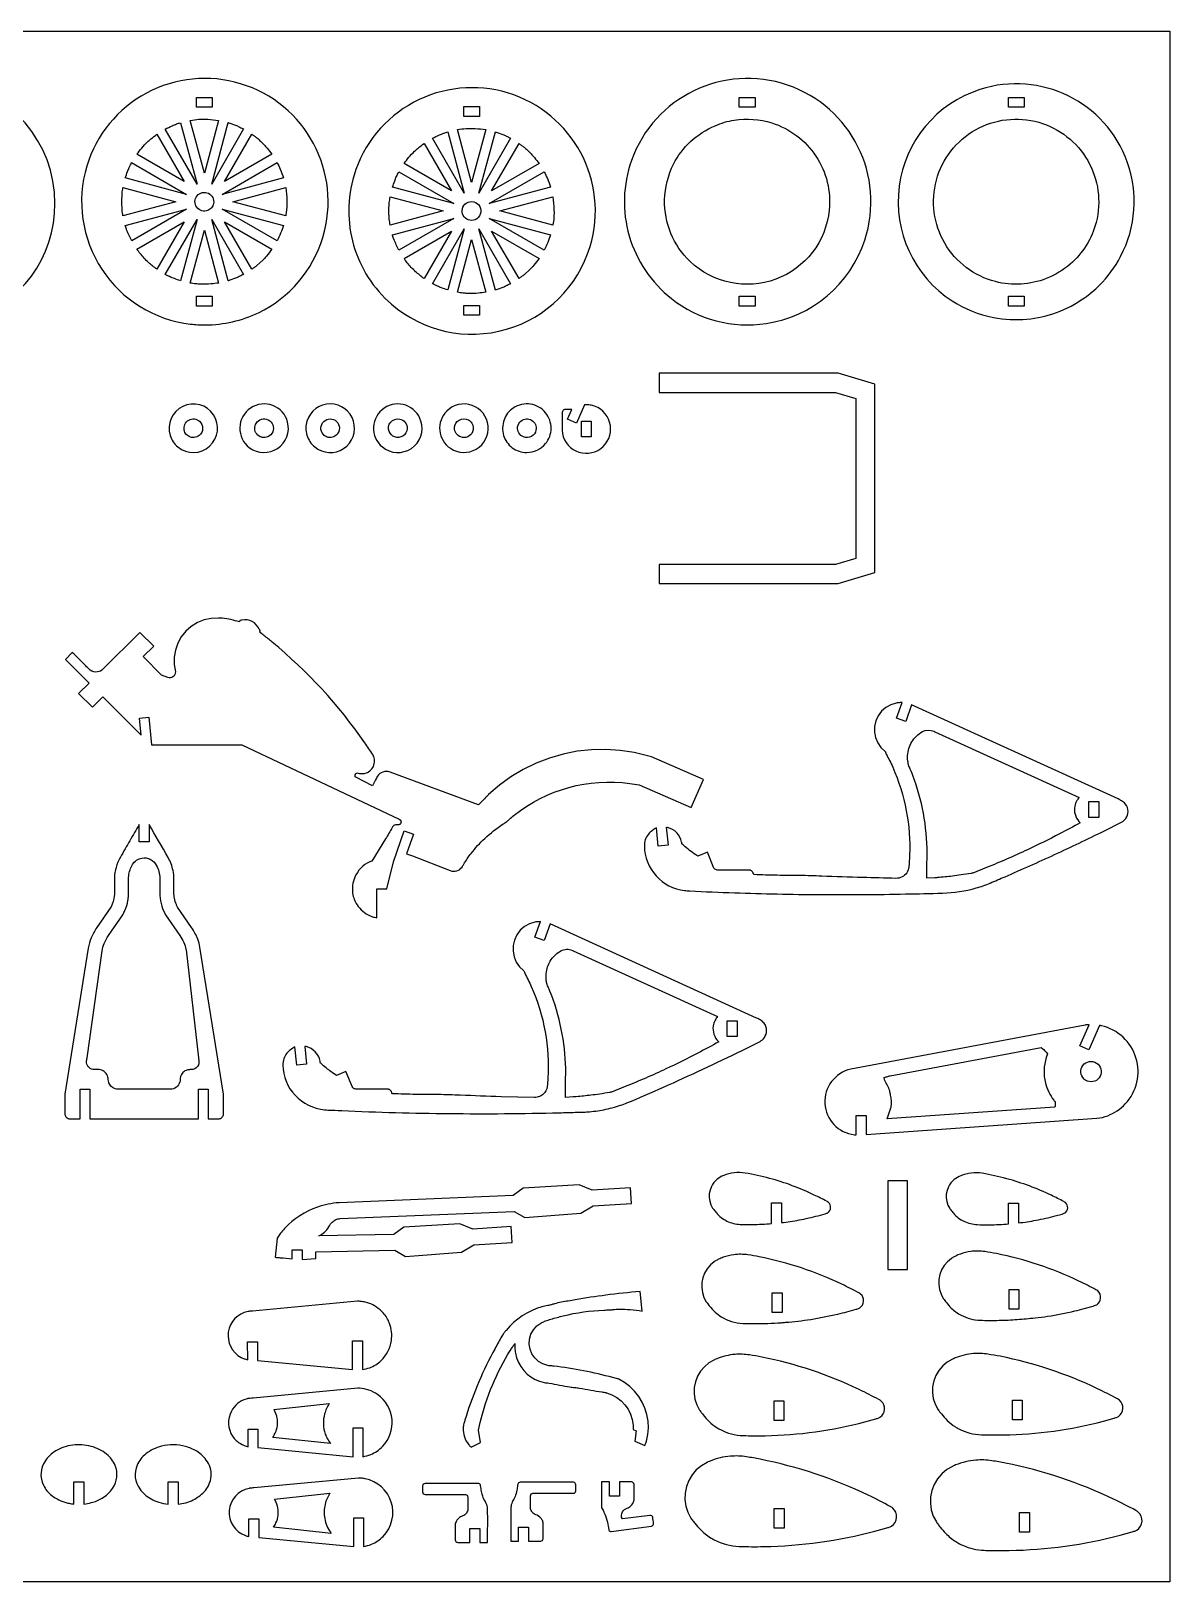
# Model space of a CAD drawing. Extents: x 1.7 to 38, y 13.6 to 33.3.
# Drawn here: x 23.56 to 37.99, y 13.62 to 33.27 of the extents above; entities that cross this region are included whole.
import ezdxf

# ---------------------------------------------------------------- set-up
doc = ezdxf.new("R2010")
doc.units = 0
doc.header["$MEASUREMENT"] = 0
doc.layers.get('0').update_dxf_attribs({"linetype": 'CONTINUOUS'})
doc.layers.add('SECTIONCUTEDGES', color=18, linetype='CONTINUOUS')

msp = doc.modelspace()

# ---------------------------------------------------------------- linework, layer by layer
msp.add_lwpolyline([(37.991, 13.618), (1.737, 13.618), (1.737, 33.269), (37.991, 33.269)], close=True)
at = {"layer": 'SECTIONCUTEDGES'}
for points in [[(21.037, 30.171, 0.325322), (22.784, 29.598, 0.325497), (23.865, 31.084, 0.371858), (22.532, 32.629, 0.371962), (20.809, 31.535, 0.115164), (20.764, 30.826, 0.115322)], [(25.771, 29.546, 0.112364), (26.443, 29.7, 0.210055), (27.259, 30.655, 0.414116), (26.216, 32.602, 0.414311), (24.269, 31.559, 0.221929), (24.459, 30.25, 0.222236), (25.583, 29.556, 0.015157), (25.674, 29.548, 0.014233)], [(31.676, 29.879, 0.206957), (32.873, 29.563, 0.283205), (34.124, 30.62, 0.410681), (33.145, 32.585, 0.410721), (31.169, 31.629, 0.157062), (31.14, 30.673, 0.156826)], [(28.128, 29.808, 0.254136), (29.584, 29.49, 0.254134), (30.644, 30.538, 0.414116), (29.6, 32.485, 0.414311), (27.654, 31.441, 0.14489), (27.649, 30.555, 0.144775)], [(35.233, 29.85, 0.096009), (35.754, 29.641, 0.068853), (36.179, 29.619, 0.067711), (36.554, 29.703, 0.064759), (36.909, 29.89, 0.042288), (37.094, 30.045, 0.076087), (37.365, 30.412, 0.210202), (37.449, 31.611, 0.404304), (35.584, 32.529, 0.290152), (34.56, 31.302, 0.289788)], [(25.665, 31.331), (25.262, 32.027, -0.012176), (25.35, 32.069, -0.019565), (25.406, 32.092, -0.009363), (25.431, 32.1, 0.003121), (25.456, 32.108)], [(25.758, 31.467), (25.578, 32.137, -0.057699), (25.802, 32.151, -0.024823), (25.937, 32.137)], [(25.851, 31.331), (26.059, 32.109, 0.006199), (26.064, 32.108, -0.0186), (26.068, 32.106), (26.165, 32.071, -0.018388), (26.209, 32.05, 0.006129), (26.253, 32.028)], [(29.142, 31.35), (28.963, 32.02, -0.057699), (29.187, 32.034, -0.024823), (29.322, 32.02)], [(31.912, 30.349, -0.211285), (31.589, 31.13, -0.111358), (31.702, 31.583, -0.08886), (31.917, 31.868, -0.085912), (32.227, 32.07, -0.063127), (32.471, 32.14, -0.114379), (32.945, 32.105, -0.173245), (33.506, 31.683, -0.172762), (33.674, 31, -0.286521), (32.996, 30.125, -0.286207)], [(36.726, 30.316, -0.083314), (36.423, 30.133, -0.158081), (35.78, 30.094, -0.418063), (35.032, 31.38, -0.417665), (36.328, 32.113, -0.195857), (36.949, 31.627, -0.195502), (37.055, 30.845, -0.076037), (36.93, 30.553, -0.077055)], [(24.902, 31.708, -0.014778), (24.964, 31.786, -0.028539), (25.035, 31.863, -0.018438), (25.08, 31.902, -0.011345), (25.156, 31.962), (25.503, 31.361)], [(26.012, 31.361), (26.359, 31.962, 0.006303), (26.392, 31.938, -0.01891), (26.424, 31.914, -0.017187), (26.462, 31.88, -0.012321), (26.513, 31.83, -0.018926), (26.554, 31.783, -0.012469), (26.613, 31.708)], [(28.287, 31.591, -0.014778), (28.348, 31.669, -0.028539), (28.42, 31.746, -0.018438), (28.465, 31.785, -0.011345), (28.541, 31.845), (28.887, 31.244)], [(29.049, 31.214), (28.647, 31.91, -0.012176), (28.735, 31.952, -0.019565), (28.791, 31.975, -0.009363), (28.816, 31.983, 0.003121), (28.841, 31.991)], [(29.235, 31.214), (29.444, 31.992, 0.006199), (29.448, 31.99, -0.0186), (29.453, 31.989), (29.55, 31.954, -0.018388), (29.594, 31.933, 0.006129), (29.638, 31.911)], [(29.397, 31.244), (29.744, 31.845, 0.006303), (29.776, 31.821, -0.01891), (29.808, 31.797, -0.017187), (29.847, 31.763, -0.012321), (29.897, 31.713, -0.018926), (29.939, 31.666, -0.012469), (29.998, 31.591)], [(24.756, 31.408, -0.012918), (24.784, 31.488, -0.018758), (24.807, 31.542, -0.010898), (24.821, 31.572, 0.003632), (24.836, 31.602), (25.533, 31.199)], [(25.982, 31.199), (26.679, 31.602, -0.026072), (26.719, 31.518, -0.02074), (26.759, 31.408)], [(28.141, 31.29, -0.012918), (28.169, 31.371, -0.018758), (28.191, 31.425, -0.010898), (28.206, 31.455, 0.003632), (28.221, 31.485), (28.918, 31.082)], [(29.367, 31.082), (30.063, 31.485, -0.026072), (30.103, 31.401, -0.020703), (30.144, 31.291)], [(24.727, 30.927, 0.006429), (24.721, 30.964, -0.01929), (24.716, 31.001), (24.711, 31.107), (24.716, 31.212, -0.018896), (24.721, 31.249, 0.006298), (24.727, 31.286), (25.397, 31.107)], [(26.118, 31.107), (26.788, 31.286, -0.035509), (26.803, 31.121, -0.037792), (26.794, 30.966, -0.007975), (26.791, 30.947, 0.002658), (26.788, 30.927)], [(25.803, 30.997, -0.781821), (25.666, 31.182, -0.781093), (25.874, 31.083, -0.122906), (25.849, 31.031, -0.122447)], [(28.112, 30.81, 0.006429), (28.106, 30.847, -0.01929), (28.101, 30.884), (28.095, 30.989), (28.101, 31.095, -0.018896), (28.106, 31.132, 0.006298), (28.112, 31.169), (28.782, 30.989)], [(29.187, 30.879, -0.385134), (29.037, 30.933, -0.384041), (29.076, 31.088, -0.445044), (29.247, 31.045, -0.443903)], [(29.503, 30.989), (30.172, 31.169, -0.035509), (30.187, 31.004, -0.037792), (30.179, 30.849, -0.007975), (30.176, 30.829, 0.002658), (30.173, 30.81)], [(24.837, 30.611, -0.020623), (24.776, 30.744, -0.019978), (24.758, 30.796, -0.019766), (24.756, 30.8, 0.006588), (24.755, 30.805), (25.533, 31.014)], [(25.262, 30.185), (25.665, 30.882), (25.456, 30.105, -0.012234), (25.378, 30.132, -0.017991), (25.326, 30.154, -0.010478), (25.294, 30.169, 0.003492)], [(26.059, 30.104), (25.851, 30.882), (26.253, 30.185, 0.006248), (26.209, 30.163, -0.018746), (26.165, 30.142), (26.068, 30.107, -0.018599), (26.064, 30.105, 0.006199)], [(25.982, 31.014), (26.759, 30.805, -0.023422), (26.724, 30.708, -0.022807), (26.679, 30.611)], [(28.221, 30.494, -0.020623), (28.161, 30.627, -0.019978), (28.142, 30.679, -0.019766), (28.141, 30.683, 0.006588), (28.14, 30.688), (28.918, 30.896)], [(29.367, 30.896), (30.144, 30.688, -0.023422), (30.109, 30.591, -0.022807), (30.063, 30.494)], [(24.902, 30.505), (25.503, 30.852), (25.156, 30.251, -0.024397), (25.05, 30.337, -0.042082), (24.943, 30.451, -0.010889), (24.922, 30.478, 0.00363)], [(25.578, 30.076), (25.758, 30.746), (25.937, 30.076, -0.013089), (25.846, 30.065, -0.036535), (25.706, 30.062, -0.015577), (25.649, 30.066, -0.012352)], [(26.359, 30.251), (26.012, 30.852), (26.613, 30.505, -0.014529), (26.545, 30.418, -0.022653), (26.498, 30.366), (26.424, 30.299, -0.018394), (26.392, 30.275, 0.006131)], [(28.541, 30.134, -0.024397), (28.434, 30.22, -0.042082), (28.327, 30.334, -0.010889), (28.307, 30.36, 0.00363), (28.287, 30.388), (28.887, 30.734)], [(28.647, 30.068), (29.049, 30.765), (28.841, 29.988, -0.012234), (28.763, 30.015, -0.017991), (28.711, 30.036, -0.010478), (28.679, 30.052, 0.003492)], [(29.444, 29.987), (29.235, 30.765), (29.638, 30.068, 0.006248), (29.594, 30.046, -0.018746), (29.55, 30.025), (29.453, 29.989, -0.018599), (29.448, 29.988, 0.006199)], [(29.744, 30.134), (29.397, 30.734), (29.998, 30.388, -0.014529), (29.93, 30.301, -0.022653), (29.882, 30.249), (29.808, 30.182, -0.018394), (29.777, 30.157, 0.006131)], [(28.963, 29.959), (29.142, 30.629), (29.322, 29.959, -0.013089), (29.23, 29.948, -0.036535), (29.09, 29.945, -0.015577), (29.034, 29.949, -0.012352)], [(25.422, 27.999, 0.865068), (25.873, 28.408, 0.86425), (25.324, 28.145, 0.072818), (25.362, 28.065, 0.072347)], [(26.33, 27.99, 0.318391), (26.686, 27.981, 0.317954), (26.813, 28.314, 0.517503), (26.343, 28.492, 0.517001)], [(27.156, 27.999, 0.74091), (27.647, 28.325, 0.740811), (27.058, 28.328, 0.14889), (27.057, 28.149, 0.148825)], [(28.013, 27.999, 0.331799), (28.38, 27.981, 0.331521), (28.502, 28.328, 0.502041), (28.037, 28.492, 0.501728)], [(28.874, 27.982, 0.63423), (29.352, 28.266, 0.633992), (28.828, 28.454, 0.223996), (28.74, 28.207, 0.223818)], [(29.659, 27.99, 0.166963), (29.841, 27.929, 0.218695), (30.08, 28.041, 0.177291), (30.151, 28.233, 0.171132), (30.08, 28.432, 0.189397), (29.891, 28.541, 0.183559), (29.671, 28.492, 0.164151), (29.554, 28.342, 0.158029), (29.549, 28.145, 0.081931), (29.589, 28.062, 0.075339)], [(30.575, 28.534), (30.473, 28.3), (30.358, 28.35), (30.412, 28.473), (30.322, 28.473, 0.146455), (30.305, 28.465, 0.196282), (30.289, 28.427), (30.289, 28.211, 0.597776), (30.779, 27.979, 0.597766), (30.702, 28.516, 0.052723), (30.645, 28.53, 0.044487)], [(25.582, 28.124, -0.127868), (25.529, 28.159, -0.137935), (25.502, 28.213, -0.320239), (25.56, 28.339, -0.324958), (25.697, 28.324, -0.217691), (25.736, 28.233, -0.220677), (25.693, 28.145, -0.140127), (25.63, 28.119, -0.112138)], [(26.485, 28.122, -0.15519), (26.421, 28.165, -0.312546), (26.413, 28.298, -0.392669), (26.567, 28.342, -0.389755), (26.624, 28.191, -0.204093), (26.561, 28.128, -0.136251), (26.491, 28.121, -0.015884), (26.488, 28.121, -0.015468)], [(27.277, 28.145, -0.389326), (27.256, 28.305, -0.393682), (27.413, 28.338, -0.425563), (27.45, 28.173, -0.30245), (27.328, 28.121, -0.064927), (27.301, 28.13, -0.063676)], [(28.098, 28.196, -0.275396), (28.118, 28.313, -0.267762), (28.233, 28.353, -0.183622), (28.301, 28.31, -0.175376), (28.327, 28.23, -0.249087), (28.272, 28.137, -0.472136)], [(29.005, 28.126, -0.160814), (28.948, 28.171, -0.156528), (28.928, 28.243, -0.261047), (28.986, 28.339, -0.251161), (29.102, 28.341, -0.13635), (29.145, 28.301, -0.240204), (29.155, 28.191, -0.195756), (29.094, 28.128, -0.192418)], [(29.802, 28.126, -0.355945), (29.726, 28.254, -0.188687), (29.768, 28.328, -0.315158), (29.904, 28.337, -0.316961), (29.959, 28.213, -0.219082), (29.901, 28.133, -0.217765)], [(24.165, 24.876), (24.34, 24.701), (24.472, 24.832), (24.956, 24.346), (24.934, 24.564), (25.054, 24.576), (25.09, 24.224), (26.233, 24.224), (28.226, 23.283, -0.168887), (28.246, 23.262, -0.362921), (28.233, 23.217, -0.089504), (28.222, 23.212, -0.079719), (28.207, 23.21, 0.015746), (28.189, 23.211, 0.104795), (28.168, 23.207, 0.167951), (28.137, 23.178, -0.009744), (28.053, 23.032), (27.88, 22.753, -0.104608), (27.875, 22.75, 0.035992), (27.852, 22.742, 0.188726), (27.663, 22.547, 0.136053), (27.636, 22.344, 0.111308), (27.692, 22.198, 0.142971), (27.858, 22.058, 0.032757), (27.887, 22.047, 0.017693), (27.943, 22.033), (27.943, 22.401), (28.068, 22.401), (28.153, 22.744), (28.291, 23.136), (28.409, 23.094), (28.32, 22.844, -0.0051), (28.37, 22.828, -0.011435), (28.393, 22.82), (28.871, 22.632, 0.161502), (28.956, 22.629, 0.169689), (29.022, 22.677, 0.018768), (29.044, 22.712, -0.030198), (29.138, 22.85, -0.042786), (29.31, 23.038, -0.036783), (29.542, 23.222, -0.013895), (29.566, 23.238, 0.025116), (29.59, 23.254, 0.025774), (29.623, 23.281, -0.018155), (29.682, 23.332, -0.204103), (31.149, 23.737), (31.267, 23.718), (31.925, 23.43), (32.081, 23.787), (31.424, 24.075), (31.204, 24.126), (31.025, 24.154), (30.844, 24.166), (30.663, 24.163), (30.482, 24.143), (30.304, 24.108), (30.13, 24.058), (29.961, 23.993), (29.798, 23.913), (29.642, 23.82), (29.496, 23.714), (29.359, 23.595, 0.013028), (29.333, 23.569, -0.002171), (29.232, 23.464), (28.11, 23.88, 0.161142), (28.02, 23.88, 0.167596), (27.951, 23.828, 0.03262), (27.938, 23.804, -0.002417), (27.889, 23.706), (27.675, 23.814, -0.162704), (27.667, 23.828, -0.252017), (27.675, 23.859, -0.283369), (27.708, 23.867, 0.098494), (27.77, 23.861, 0.501374), (27.903, 24.077, 0.048434), (27.89, 24.102, 0.007698), (27.791, 24.25, 0.069513), (26.617, 25.526, 0.005338), (26.512, 25.611, 0.010401), (26.456, 25.653, -0.035073), (26.462, 25.662, 0.136057), (26.463, 25.667, 0.100505), (26.463, 25.671, 0.016455), (26.454, 25.692, 0.341491), (26.234, 25.806, 0.016455), (26.212, 25.801, 0.112005), (26.209, 25.8, 0.134653), (26.206, 25.796, -0.022312), (26.201, 25.782, 0.028235), (26.094, 25.811, 0.028606), (25.987, 25.828, 0.006314), (25.954, 25.83, 0.013802), (25.938, 25.831), (25.846, 25.827), (25.756, 25.808), (25.671, 25.774), (25.592, 25.726), (25.523, 25.665), (25.465, 25.593), (25.42, 25.512), (25.39, 25.425), (25.374, 25.335), (25.374, 25.242), (25.39, 25.152, -0.120312), (25.383, 25.117, -0.115005), (25.36, 25.088, -0.125142), (25.33, 25.075, -0.119875), (25.296, 25.077), (25.216, 25.108), (24.983, 25.343), (25.116, 25.475), (24.941, 25.65), (24.472, 25.182, -0.145804), (24.405, 25.148, -0.210214), (24.311, 25.171, -0.016381), (24.307, 25.175, -0.008191), (24.299, 25.182, -0.009829), (24.256, 25.224, 0.001638), (24.085, 25.396), (23.997, 25.308), (24.297, 25.007)], [(34.718, 24.733), (34.643, 24.52), (34.525, 24.562), (34.596, 24.761, -0.009124), (34.549, 24.758, 0.035207), (34.524, 24.755), (34.455, 24.733), (34.392, 24.698), (34.338, 24.651), (34.295, 24.594), (34.265, 24.529), (34.248, 24.458), (34.247, 24.387), (34.261, 24.316), (34.288, 24.25), (34.329, 24.191), (34.382, 24.141, -0.066761), (34.388, 24.13, 0.023228), (34.397, 24.108, 0.00512), (34.439, 24.025, -0.014428), (34.479, 23.94, -0.05613), (34.65, 23.39, -0.057387), (34.692, 22.828, -0.014084), (34.682, 22.678, -0.122169), (34.656, 22.604, -0.258679), (34.519, 22.533, -0.000991), (34.096, 22.544, -0.003047), (33.579, 22.561, 0.006155), (33.301, 22.569, 0.003714), (33.159, 22.57, -0.004918), (33.016, 22.572, -0.002398), (32.868, 22.575, 0.000799), (32.719, 22.58, 0.028598), (32.707, 22.607, 0.161536), (32.681, 22.633, 0.057098), (32.669, 22.637, 0.047308), (32.654, 22.639), (32.256, 22.639, -0.081624), (32.236, 22.645, -0.074835), (32.218, 22.657, -0.020482), (32.214, 22.661, -0.045194), (32.213, 22.662), (32.13, 22.863), (32.01, 22.813), (31.983, 22.831, -0.015251), (31.905, 22.888, -0.015251), (31.831, 22.95, 0.009145), (31.812, 22.967, -0.096768), (31.808, 22.972, -0.120073), (31.806, 22.979, 0.047499), (31.804, 22.993, 0.141524), (31.742, 23.111, 0.141524), (31.627, 23.177, 0.016567), (31.618, 23.179, -0.005522), (31.609, 23.18), (31.632, 22.953), (31.507, 22.941), (31.484, 23.174, 0.004185), (31.429, 23.137, 0.073254), (31.383, 23.093, 0.086359), (31.344, 23.023, 0.085895), (31.332, 22.944, 0.181323), (31.481, 22.565, 0.182665), (31.84, 22.379, 0.017132), (31.909, 22.374, 0.002988), (32.472, 22.35, 0.006952), (33.555, 22.328, 0.006952), (34.639, 22.335, 0.001959), (35.11, 22.346, 0.061284), (35.536, 22.411, 0.032703), (35.712, 22.473, 0.000916), (35.901, 22.554, 0.00617), (36.528, 22.834, 0.006143), (37.151, 23.131), (37.377, 23.243, 0.107121), (37.432, 23.292, 0.158648), (37.46, 23.38, 0.179758), (37.424, 23.478, 0.084569), (37.377, 23.517, 0.011402), (37.362, 23.525, 0.006019), (37.333, 23.539)], [(34.912, 22.534, 0.001819), (34.912, 22.633, -0.005457), (34.912, 22.732, -0.005557), (34.914, 22.793, 0.010785), (34.915, 22.854, 0.044291), (34.867, 23.359, 0.045327), (34.733, 23.837, 0.011839), (34.69, 23.941, -0.056794), (34.672, 24, -0.12358), (34.683, 24.178, -0.12042), (34.778, 24.334, -0.074062), (34.857, 24.392, -0.231079), (34.999, 24.397, -0.017826), (35.005, 24.394, 0.011527), (35.012, 24.391), (36.839, 23.558, 0.033575), (36.811, 23.518, 0.089461), (36.784, 23.448, 0.115413), (36.788, 23.345, 0.115536), (36.838, 23.255, 0.020408), (36.846, 23.246, -0.006802), (36.855, 23.237, -0.003887), (36.59, 23.096, -0.01123), (36.185, 22.896, -0.006478), (35.928, 22.779, -0.006479), (35.668, 22.67), (35.493, 22.601, -0.027258), (35.472, 22.596, -0.004531), (35.345, 22.576, -0.00906), (35.235, 22.561, -0.005336), (35.047, 22.542, -0.019134), (35.028, 22.541, -0.021054), (35.01, 22.541)], [(24.183, 19.486), (24.183, 19.86), (24.308, 19.86), (24.308, 19.486), (25.683, 19.486), (25.683, 19.86), (25.808, 19.86), (25.808, 19.486), (25.944, 19.486, 0.185813), (25.982, 19.506, 0.172664), (26, 19.548), (26, 19.799), (25.702, 21.663, 0.048631), (25.673, 21.763, 0.053476), (25.596, 21.909), (25.419, 22.167, -0.042369), (25.403, 22.2, -0.05136), (25.378, 22.284, -0.022282), (25.374, 22.316, -0.018567), (25.372, 22.354, -0.006146), (25.372, 22.524, 0.052443), (25.361, 22.633, 0.080341), (25.299, 22.797, 0.0006), (25.058, 23.216), (25.058, 22.998), (24.933, 22.998), (24.933, 23.217, -0.001265), (24.813, 23.01, 0.003794), (24.694, 22.802, 0.058244), (24.639, 22.672, 0.063092), (24.619, 22.543, 0.016618), (24.619, 22.39, -0.039019), (24.616, 22.307, -0.08946), (24.575, 22.173, -0.007435), (24.573, 22.169, -0.011972), (24.572, 22.167), (24.394, 21.909, 0.048899), (24.324, 21.779, 0.053441), (24.286, 21.65), (23.992, 19.798), (23.992, 19.542, 0.185957), (24.012, 19.504, 0.172664), (24.054, 19.486, 0.016956), (24.099, 19.485, -0.004396)], [(24.285, 20.147, -0.187835), (24.265, 20.212, -0.028282), (24.268, 20.234, 0.010555), (24.272, 20.257), (24.461, 21.614, -0.055767), (24.489, 21.709, -0.048899), (24.543, 21.809), (24.724, 22.073, 0.039283), (24.752, 22.126, 0.054551), (24.789, 22.252, 0.021912), (24.795, 22.298, 0.018988), (24.798, 22.352, 0.00723), (24.798, 22.524, -0.03342), (24.8, 22.567, -0.101204), (24.848, 22.708, -0.223836), (24.967, 22.791, -0.159962), (25.072, 22.775, -0.155534), (25.149, 22.699, -0.055982), (25.181, 22.619, -0.058348), (25.193, 22.538, -0.012826), (25.193, 22.445, 0.009225), (25.193, 22.352, 0.056267), (25.21, 22.214, 0.058965), (25.256, 22.091, 0.007426), (25.262, 22.08, 0.011972), (25.266, 22.073), (25.447, 21.809, -0.04427), (25.496, 21.721, -0.04711), (25.525, 21.632, -0.004249), (25.526, 21.629, -0.011983), (25.526, 21.627), (25.683, 20.257, -0.002653), (25.689, 20.212, -0.124044), (25.684, 20.171, -0.265958), (25.612, 20.113, -0.032026), (25.569, 20.109, 0.095423), (25.526, 20.1, 0.129798), (25.476, 20.06, 0.129739), (25.452, 20.001, 0.026744), (25.45, 19.977, -0.059933), (25.447, 19.953, -0.165101), (25.403, 19.888, -0.156708), (25.326, 19.86), (24.666, 19.86, -0.145829), (24.593, 19.885, -0.209993), (24.542, 19.969, -0.017729), (24.539, 20, 0.079747), (24.532, 20.031, 0.142824), (24.489, 20.086, 0.142126), (24.423, 20.11, 0.022063), (24.383, 20.111, -0.046173), (24.343, 20.113, -0.187835)], [(30.139, 21.956), (30.063, 21.744), (29.945, 21.786), (30.016, 21.985, -0.009124), (29.969, 21.982, 0.035207), (29.944, 21.978), (29.876, 21.957), (29.813, 21.922), (29.759, 21.875), (29.716, 21.817), (29.685, 21.752), (29.669, 21.682), (29.668, 21.61), (29.681, 21.54), (29.709, 21.473), (29.75, 21.414), (29.802, 21.365, -0.066761), (29.808, 21.354, 0.023228), (29.817, 21.332, 0.00512), (29.859, 21.249, -0.014428), (29.899, 21.164, -0.058639), (30.075, 20.59, -0.059897), (30.11, 20.002, -0.014451), (30.1, 19.895, -0.181237), (30.051, 19.798, -0.094922), (30.002, 19.768, -0.087412), (29.941, 19.757), (29.516, 19.767, -0.003047), (29, 19.785, 0.006155), (28.721, 19.793, 0.003714), (28.579, 19.794, -0.004918), (28.437, 19.795, -0.002398), (28.288, 19.799, 0.000799), (28.14, 19.803, 0.028598), (28.128, 19.831, 0.161536), (28.102, 19.856, 0.057098), (28.09, 19.861, 0.047308), (28.075, 19.863), (27.676, 19.863, -0.088454), (27.657, 19.868, -0.074835), (27.638, 19.881, -0.020482), (27.635, 19.884, -0.045194), (27.633, 19.886), (27.55, 20.087), (27.43, 20.037), (27.377, 20.073, -0.015251), (27.319, 20.117, -0.012477), (27.252, 20.174, 0.009145), (27.232, 20.191, -0.096768), (27.228, 20.196, -0.120073), (27.226, 20.203, 0.047499), (27.225, 20.217, 0.141524), (27.163, 20.334, 0.141524), (27.048, 20.401, 0.016567), (27.038, 20.402, -0.005522), (27.029, 20.404), (27.052, 20.177), (26.928, 20.165), (26.904, 20.398, 0.004185), (26.85, 20.361, 0.073254), (26.803, 20.317, 0.086359), (26.765, 20.247, 0.085895), (26.752, 20.168, 0.185891), (26.907, 19.784, 0.184789), (27.281, 19.601, 0.011293), (27.324, 19.598, -0.000025), (27.498, 19.59, 0.008699), (28.864, 19.553, 0.008533), (30.257, 19.563, 0.002513), (30.355, 19.566, -0.003747), (30.454, 19.569, 0.001648), (30.556, 19.571, 0.012595), (30.611, 19.574, 0.03009), (30.819, 19.602, 0.028719), (31.031, 19.658, 0.022705), (31.111, 19.687, 0.003791), (31.574, 19.888, 0.004936), (32.073, 20.116, 0.004909), (32.571, 20.354), (32.798, 20.467, 0.107121), (32.852, 20.516, 0.158648), (32.881, 20.604, 0.179758), (32.845, 20.702, 0.084569), (32.798, 20.74, 0.011402), (32.783, 20.749, 0.006019), (32.753, 20.763)], [(30.333, 19.758, 0.001819), (30.333, 19.857, -0.005457), (30.333, 19.955, -0.002886), (30.335, 20.039, 0.011204), (30.335, 20.123, 0.045332), (30.28, 20.622, 0.045335), (30.136, 21.103, 0.013972), (30.113, 21.158, -0.030249), (30.101, 21.188, -0.04675), (30.089, 21.24, -0.071998), (30.091, 21.35, -0.113056), (30.152, 21.503, -0.112492), (30.275, 21.615, -0.11859), (30.346, 21.635, -0.115868), (30.42, 21.621, -0.017826), (30.426, 21.618, 0.011527), (30.432, 21.615), (32.259, 20.781, 0.03732), (32.229, 20.737, 0.102803), (32.202, 20.66, 0.112003), (32.213, 20.557, 0.112091), (32.267, 20.469, 0.01533), (32.271, 20.465, -0.00511), (32.276, 20.461, -0.003887), (32.01, 20.319, -0.01123), (31.606, 20.119, -0.006478), (31.349, 20.003, -0.006479), (31.089, 19.894), (30.914, 19.825, -0.027258), (30.893, 19.82, -0.004531), (30.766, 19.8, -0.00906), (30.655, 19.785, -0.005336), (30.468, 19.766, -0.019134), (30.448, 19.765, -0.021054), (30.431, 19.765)], [(34.017, 19.282), (34.017, 19.528), (34.142, 19.528), (34.142, 19.289), (37.066, 19.493, 0.064499), (37.203, 19.526, 0.11269), (37.425, 19.676, 0.26871), (37.56, 20.258, 0.268886), (37.122, 20.665, 0.009244), (37.111, 20.667, -0.003081), (37.099, 20.669), (36.964, 20.36), (36.849, 20.41), (36.967, 20.679, 0.007419), (36.931, 20.676, 0.015637), (36.915, 20.674), (33.946, 20.116, 0.364198), (33.619, 19.68, 0.365133), (33.992, 19.284, 0.008463), (34.004, 19.283, -0.002821)], [(34.408, 19.486), (34.456, 19.625, 0.033242), (34.46, 19.646, 0.018338), (34.463, 19.686, 0.037378), (34.462, 19.719, 0.017912), (34.452, 19.787, 0.022888), (34.44, 19.839, 0.034926), (34.428, 19.873, 0.01324), (34.397, 19.94, -0.004413), (34.364, 20.007, 0.006445), (34.405, 20.02, -0.019338), (34.446, 20.032), (36.358, 20.392), (36.38, 20.373, -0.018379), (36.401, 20.353, -0.018378), (36.421, 20.332), (36.439, 20.309), (36.423, 20.265, 0.139305), (36.413, 19.94, 0.102133), (36.518, 19.722, 0.033661), (36.53, 19.708, -0.097619), (36.535, 19.7, -0.082482), (36.537, 19.692, -0.025939), (36.537, 19.667, -0.02594), (36.536, 19.656, -0.012951), (36.533, 19.635)], [(36.902, 19.99, -0.908595), (37.06, 20.193, -0.9083), (36.944, 19.964, -0.048053), (36.922, 19.975, -0.047891)], [(32.943, 18.159), (32.943, 18.42), (33.068, 18.42), (33.068, 18.171, 0.01908), (33.292, 18.205, 0.017443), (33.534, 18.259), (33.621, 18.284, -0.038389), (33.638, 18.29, 0.080703), (33.655, 18.297, 0.501374), (33.663, 18.427, 0.054447), (33.642, 18.442, 0.011126), (33.485, 18.521, 0.045142), (32.918, 18.732, 0.025718), (32.61, 18.799, 0.068137), (32.47, 18.803, 0.069566), (32.337, 18.769, 0.072806), (32.255, 18.721, 0.110709), (32.181, 18.628), (32.164, 18.584), (32.154, 18.537), (32.153, 18.489), (32.16, 18.442), (32.175, 18.397), (32.197, 18.355, 0.021357), (32.21, 18.336, 0.014133), (32.245, 18.293, 0.103358), (32.378, 18.191, 0.100305), (32.545, 18.149, 0.015529), (32.7, 18.147, 0.017374)], [(35.946, 18.155), (35.946, 18.417), (36.071, 18.417), (36.071, 18.168, 0.01908), (36.295, 18.201, 0.017443), (36.537, 18.256), (36.624, 18.28, -0.038389), (36.641, 18.286, 0.080703), (36.658, 18.293, 0.501374), (36.666, 18.424, 0.054447), (36.646, 18.438, 0.011126), (36.489, 18.517, 0.045142), (35.922, 18.728, 0.025718), (35.613, 18.796, 0.068137), (35.473, 18.799, 0.069566), (35.34, 18.766, 0.072806), (35.258, 18.717, 0.110709), (35.184, 18.624), (35.167, 18.58), (35.157, 18.533), (35.156, 18.486), (35.163, 18.439), (35.178, 18.393), (35.2, 18.351, 0.021357), (35.213, 18.332, 0.014133), (35.248, 18.289, 0.103358), (35.381, 18.188, 0.100305), (35.548, 18.146, 0.015529), (35.703, 18.143, 0.017374)], [(26.655, 17.732, 0.003806), (26.72, 17.726, 0.001632), (26.872, 17.714), (26.872, 17.825), (26.997, 17.825), (26.997, 17.705), (27.169, 17.716), (27.169, 17.802), (28.171, 17.82), (28.305, 17.742), (29.015, 17.795), (29.172, 17.891), (29.658, 17.92), (29.646, 18.12), (29.158, 18.09), (28.993, 18.157), (28.283, 18.112), (28.158, 18.02), (27.209, 18.005, 0.083049), (27.281, 18.05, 0.08201), (27.335, 18.117, -0.01187), (27.352, 18.146, -0.066267), (27.377, 18.177, -0.078483), (27.425, 18.209, -0.083534), (27.477, 18.223), (29.682, 18.314), (29.817, 18.236), (30.526, 18.289), (30.684, 18.384), (31.17, 18.413), (31.158, 18.613), (30.67, 18.584), (30.505, 18.65), (29.795, 18.606), (29.67, 18.513), (27.464, 18.423, 0.064783), (27.193, 18.368, 0.125373), (26.775, 18.096, 0.01919), (26.724, 18.036), (26.678, 17.973)], [(32.306, 16.978, 0.065635), (32.435, 16.92, 0.062601), (32.58, 16.894, 0.012318), (32.732, 16.891, 0.017265), (33.064, 16.903, 0.006228), (33.122, 16.908, 0.002281), (33.279, 16.924, 0.012938), (33.439, 16.945, 0.018394), (33.781, 17.012, 0.00664), (33.899, 17.041), (34.016, 17.073, -0.044724), (34.032, 17.079, 0.087071), (34.06, 17.091, 0.501374), (34.072, 17.265, 0.052991), (34.049, 17.281, 0.012578), (33.835, 17.39, 0.062543), (32.788, 17.738, 0.01309), (32.643, 17.763, 0.069731), (32.466, 17.764, 0.049289), (32.332, 17.732, 0.034019), (32.273, 17.707, 0.017944), (32.232, 17.685, 0.01715), (32.218, 17.676), (32.169, 17.635), (32.128, 17.587), (32.095, 17.532), (32.072, 17.473), (32.06, 17.411), (32.058, 17.348), (32.067, 17.285), (32.087, 17.224), (32.117, 17.168, 0.030734), (32.135, 17.143, -0.007019), (32.155, 17.118, 0.03989), (32.231, 17.036, 0.046849)], [(35.345, 16.998, 0.113994), (35.588, 16.934, 0.012132), (35.825, 16.933, 0.014603), (36.056, 16.944, 0.007186), (36.281, 16.964, 0.012938), (36.441, 16.985, 0.018394), (36.784, 17.052, 0.00664), (36.902, 17.082), (37.018, 17.114, -0.044724), (37.034, 17.119, 0.087071), (37.063, 17.131, 0.501374), (37.075, 17.305, 0.052991), (37.052, 17.321, 0.012578), (36.838, 17.43, 0.062543), (35.791, 17.779, 0.01309), (35.646, 17.804, 0.069731), (35.469, 17.805, 0.049289), (35.335, 17.773, 0.034019), (35.276, 17.748, 0.017944), (35.235, 17.726, 0.01715), (35.221, 17.716), (35.172, 17.676), (35.13, 17.627), (35.098, 17.573), (35.075, 17.514), (35.063, 17.451), (35.061, 17.388), (35.07, 17.325), (35.09, 17.265), (35.119, 17.209, 0.030734), (35.138, 17.183, -0.007019), (35.158, 17.158, 0.03239), (35.22, 17.089, 0.073161)], [(29.136, 15.326), (29.258, 15.384), (29.232, 15.542), (29.253, 15.639, -0.083655), (29.637, 16.556, -0.00626), (29.664, 16.598, 0.002087), (29.692, 16.639, 0.006638), (29.692, 16.582, 0.043175), (29.698, 16.517), (29.713, 16.457), (29.736, 16.4), (29.766, 16.346), (29.803, 16.297), (29.846, 16.253), (29.895, 16.216), (29.948, 16.185), (30.005, 16.161), (30.064, 16.145, 0.028044), (30.095, 16.141, -0.017732), (30.125, 16.137, -0.012811), (30.257, 16.113, 0.01328), (30.389, 16.09, 0.012993), (30.449, 16.082, -0.01195), (30.509, 16.074, -0.010726), (30.652, 16.05, 0.00932), (30.795, 16.025, -0.00474), (30.845, 16.017, -0.025801), (30.854, 16.015, -0.314046), (31.19, 15.605, -0.022826), (31.191, 15.576, 0.007607), (31.191, 15.548), (31.227, 15.533), (31.211, 15.4), (31.339, 15.348, -0.00783), (31.349, 15.375, 0.023494), (31.359, 15.403), (31.376, 15.486), (31.383, 15.571), (31.379, 15.655), (31.365, 15.739), (31.34, 15.82), (31.305, 15.897), (31.261, 15.969), (31.209, 16.035), (31.148, 16.095), (31.081, 16.146), (31.007, 16.188, 0.037256), (30.993, 16.193, -0.003315), (30.934, 16.208, 0.034716), (30.183, 16.353, 0.01139), (30.133, 16.357, -0.034028), (30.107, 16.361), (30.046, 16.381), (29.99, 16.413), (29.944, 16.457), (29.907, 16.51), (29.884, 16.569), (29.874, 16.632), (29.878, 16.696), (29.895, 16.758), (29.926, 16.814), (29.969, 16.862), (30.021, 16.899, -0.025958), (30.035, 16.906, -0.012621), (30.08, 16.925, -0.017599), (30.148, 16.948, -0.012694), (30.304, 16.99, -0.049711), (30.822, 17.063, -0.008291), (30.852, 17.064, 0.013835), (30.881, 17.065, 0.008166), (30.93, 17.069, -0.020152), (31.022, 17.074, -0.024348), (31.151, 17.07, -0.020289), (31.304, 17.051), (31.28, 17.299, 0.009618), (30.844, 17.252, 0.010773), (30.457, 17.193, 0.002048), (30.279, 17.162, 0.021874), (30.195, 17.142, 0.013096), (30.173, 17.136, -0.020745), (30.151, 17.129, -0.016173), (30.109, 17.121, 0.028503), (30.032, 17.103, 0.148721), (29.58, 16.806, 0.008202), (29.555, 16.774, 0.016416), (29.543, 16.758, 0.017481), (29.526, 16.731, 0.006923), (29.44, 16.577, 0.047966), (29.073, 15.716, 0.008193), (29.046, 15.624, 0.054151), (29.037, 15.571, 0.093895), (29.052, 15.457, 0.093895), (29.108, 15.356, 0.028093), (29.122, 15.34, -0.009362)], [(26.307, 16.434), (26.306, 16.659), (26.432, 16.659), (26.432, 16.423), (27.635, 16.308), (27.635, 16.672), (27.76, 16.672), (27.76, 16.308, 0.047423), (27.853, 16.333, 0.099809), (27.996, 16.423, 0.170073), (28.127, 16.677, 0.122256), (28.104, 16.893, 0.096881), (28.023, 17.027, 0.123217), (27.839, 17.151, 0.038722), (27.781, 17.166, 0.035655), (27.717, 17.174, 0.006019), (27.702, 17.175, 0.014702), (27.696, 17.175), (26.369, 17.05, 0.005876), (26.322, 17.046, 0.023567), (26.311, 17.045, 0.319045), (26.061, 16.785, 0.318903), (26.224, 16.463, 0.035261), (26.261, 16.447, 0.02915)], [(35.315, 15.558, 0.113994), (35.601, 15.483, 0.012132), (35.88, 15.481, 0.059829), (37.147, 15.656), (37.284, 15.694, -0.044724), (37.303, 15.7, 0.087071), (37.337, 15.715, 0.501374), (37.351, 15.92, 0.052991), (37.324, 15.938, 0.012578), (37.072, 16.067, 0.062543), (35.84, 16.477, 0.009794), (35.684, 16.504, 0.06036), (35.5, 16.511, 0.075913), (35.27, 16.456, 0.006314), (35.245, 16.445, 0.013802), (35.234, 16.44), (35.169, 16.403), (35.112, 16.355), (35.063, 16.298), (35.025, 16.234), (34.998, 16.165), (34.983, 16.091), (34.981, 16.017), (34.992, 15.943), (35.015, 15.872), (35.05, 15.806, 0.027175), (35.065, 15.785, -0.003463), (35.096, 15.747, 0.032859), (35.17, 15.664, 0.053889), (35.273, 15.582, 0.018728)], [(32.296, 15.548, 0.113994), (32.581, 15.473, 0.012132), (32.861, 15.471, 0.059829), (34.127, 15.646), (34.264, 15.684, -0.044724), (34.283, 15.69, 0.087071), (34.317, 15.705, 0.501374), (34.331, 15.91, 0.052991), (34.304, 15.928, 0.012578), (34.052, 16.057, 0.062543), (32.82, 16.467, 0.009794), (32.664, 16.494, 0.06036), (32.481, 16.501, 0.075913), (32.25, 16.446, 0.006314), (32.225, 16.435, 0.013802), (32.214, 16.43), (32.149, 16.393), (32.092, 16.345), (32.043, 16.288), (32.005, 16.224), (31.978, 16.155), (31.964, 16.081), (31.962, 16.007), (31.973, 15.933), (31.996, 15.862), (32.03, 15.796, 0.027175), (32.046, 15.775, -0.003463), (32.076, 15.737, 0.032859), (32.15, 15.654, 0.053889), (32.254, 15.572, 0.018728)], [(26.312, 15.332), (26.312, 15.556), (26.437, 15.556), (26.437, 15.32), (27.641, 15.205), (27.641, 15.57), (27.766, 15.57), (27.766, 15.205, 0.05147), (27.865, 15.233, 0.107286), (28.015, 15.334, 0.219098), (28.135, 15.678, 0.219068), (27.952, 15.993, 0.070527), (27.843, 16.049, 0.070554), (27.723, 16.072, 0.006019), (27.708, 16.072, 0.014702), (27.702, 16.072), (26.374, 15.948, 0.006012), (26.333, 15.944, 0.049653), (26.288, 15.935, 0.199317), (26.1, 15.782, 0.276745), (26.116, 15.464, 0.112527), (26.214, 15.371, 0.077117)], [(26.624, 15.45, 0.036811), (26.655, 15.504, 0.086534), (26.684, 15.602, 0.075433), (26.68, 15.695, 0.075591), (26.649, 15.783, 0.014453), (26.643, 15.794, -0.004817), (26.637, 15.804), (27.34, 15.88, 0.075939), (27.281, 15.747, 0.1558), (27.29, 15.492, 0.037072), (27.315, 15.437, 0.029434), (27.355, 15.372)], [(24.231, 14.605, 0.027943), (24.325, 14.623, 0.074409), (24.462, 14.68, 0.105275), (24.595, 14.804, 0.255238), (24.627, 15.095, 0.127924), (24.52, 15.237, 0.103344), (24.323, 15.336, 0.09748), (24.09, 15.351, 0.100786), (23.875, 15.278, 0.113409), (23.739, 15.15, 0.265194), (23.718, 14.846, 0.119117), (23.826, 14.714, 0.097373), (24.014, 14.622, 0.01993), (24.044, 14.615, 0.009773), (24.106, 14.605), (24.106, 14.887), (24.231, 14.887)], [(25.3, 14.604), (25.3, 14.886), (25.425, 14.886), (25.425, 14.604, 0.027668), (25.522, 14.622, 0.055217), (25.617, 14.658, 0.085085), (25.754, 14.759, 0.151535), (25.84, 14.929, 0.187353), (25.796, 15.142, 0.110616), (25.661, 15.274, 0.074635), (25.518, 15.335, 0.126646), (25.215, 15.337, 0.102686), (25.016, 15.24, 0.126984), (24.906, 15.099, 0.265876), (24.94, 14.796, 0.110812), (25.082, 14.671, 0.05007), (25.181, 14.629, 0.044392)], [(32.217, 14.152, 0.113994), (32.534, 14.068, 0.012132), (32.844, 14.066, 0.059829), (34.252, 14.261), (34.404, 14.303, -0.044724), (34.425, 14.31, 0.087071), (34.463, 14.326, 0.501374), (34.478, 14.554, 0.052991), (34.448, 14.574, 0.012578), (34.168, 14.717, 0.062543), (32.799, 15.173, 0.009794), (32.626, 15.204, 0.06036), (32.422, 15.211, 0.075913), (32.166, 15.15, 0.006314), (32.138, 15.138, 0.013802), (32.126, 15.132), (32.054, 15.091), (31.99, 15.038), (31.936, 14.975), (31.894, 14.903), (31.864, 14.826), (31.848, 14.745), (31.846, 14.662), (31.858, 14.58), (31.883, 14.501), (31.922, 14.427, 0.027175), (31.939, 14.404, -0.003463), (31.972, 14.362, 0.02583), (32.04, 14.285, 0.060935), (32.17, 14.179, 0.018728)], [(35.375, 14.079, 0.046849), (35.499, 14.038, 0.043821), (35.637, 14.019, 0.00767), (35.727, 14.016, 0.008632), (35.953, 14.017, 0.059829), (37.361, 14.211), (37.513, 14.254, -0.044724), (37.534, 14.26, 0.087071), (37.572, 14.276, 0.501374), (37.587, 14.504, 0.052991), (37.557, 14.524, 0.012578), (37.277, 14.667, 0.062543), (35.908, 15.123, 0.009794), (35.735, 15.154, 0.06036), (35.531, 15.161, 0.075913), (35.275, 15.1, 0.006314), (35.247, 15.088, 0.013802), (35.235, 15.082), (35.163, 15.041), (35.099, 14.988), (35.045, 14.925), (35.003, 14.854), (34.973, 14.776), (34.957, 14.695), (34.955, 14.612), (34.967, 14.53), (34.992, 14.451), (35.031, 14.378, 0.027175), (35.048, 14.354, -0.003463), (35.081, 14.312, 0.02583), (35.149, 14.235, 0.060935), (35.279, 14.129, 0.037469)], [(26.321, 14.193), (26.321, 14.418), (26.446, 14.418), (26.446, 14.182), (27.65, 14.067), (27.65, 14.432), (27.775, 14.432), (27.775, 14.067, 0.05147), (27.874, 14.095, 0.107286), (28.024, 14.196, 0.274564), (28.126, 14.63, 0.274971), (27.794, 14.926, 0.024029), (27.746, 14.933, 0.032605), (27.711, 14.934), (26.384, 14.81, 0.005876), (26.337, 14.806, 0.023567), (26.325, 14.804, 0.338335), (26.073, 14.523, 0.338371), (26.278, 14.205, 0.017682), (26.295, 14.2, 0.01173)], [(26.646, 14.666), (27.349, 14.742, 0.027636), (27.314, 14.677, 0.051025), (27.287, 14.602, 0.106989), (27.282, 14.42, 0.104563), (27.354, 14.248, 0.011182), (27.359, 14.241, -0.003727), (27.365, 14.234), (26.633, 14.312, 0.036811), (26.664, 14.366, 0.086534), (26.693, 14.464, 0.075433), (26.689, 14.557, 0.075591), (26.658, 14.645, 0.014453), (26.652, 14.656, -0.004817)], [(29.121, 14.119), (29.121, 14.297), (29.246, 14.297), (29.246, 14.119), (29.346, 14.119, -0.001774), (29.347, 14.325, 0.005323), (29.346, 14.531, 0.074659), (29.335, 14.597, 0.078228), (29.307, 14.654, 0.030172), (29.303, 14.658, -0.06218), (29.299, 14.663, -0.043803), (29.294, 14.676, -0.015581), (29.277, 14.731, -0.013564), (29.269, 14.764, -0.012396), (29.263, 14.801, -0.000611), (29.257, 14.84, 0.317491), (29.233, 14.865, 0.023467), (29.231, 14.865, 0.011768), (29.227, 14.865), (28.553, 14.865, 0.185889), (28.531, 14.856, 0.185889), (28.522, 14.834, 0.012559), (28.521, 14.796, 0.012559), (28.522, 14.758, 0.385084), (28.553, 14.727), (29.065, 14.727, -0.385084), (29.096, 14.695), (29.096, 14.542, -0.140934), (29.077, 14.489, -0.142668), (29.032, 14.455, -0.012498), (29.017, 14.449, 0.057452), (29.002, 14.442, 0.082815), (28.965, 14.411, 0.082815), (28.941, 14.369, 0.013896), (28.937, 14.358, 0.038477), (28.936, 14.353), (28.936, 14.151, 0.185889), (28.945, 14.129, 0.185889), (28.967, 14.119, 0.015071), (28.998, 14.119, -0.002512)], [(29.64, 14.135), (29.739, 14.135), (29.739, 14.313), (29.864, 14.313), (29.864, 14.135, -0.002512), (29.988, 14.135, 0.015071), (30.019, 14.135, 0.185889), (30.041, 14.145, 0.185889), (30.05, 14.166), (30.05, 14.369, 0.071586), (30.044, 14.391, 0.063601), (30.021, 14.427, 0.143034), (29.957, 14.47, -0.055411), (29.939, 14.478, -0.121828), (29.905, 14.511, -0.120265), (29.889, 14.558), (29.889, 14.711, -0.385084), (29.921, 14.742), (30.433, 14.742, 0.385084), (30.464, 14.774, 0.012559), (30.465, 14.812, 0.012559), (30.464, 14.85, 0.185889), (30.455, 14.871, 0.185889), (30.433, 14.881), (29.759, 14.881, 0.149897), (29.739, 14.874, 0.169825), (29.729, 14.859, 0.040846), (29.726, 14.843, -0.028197), (29.717, 14.782, -0.029318), (29.695, 14.699, -0.075684), (29.679, 14.669, 0.078228), (29.651, 14.613, 0.074659), (29.64, 14.547, 0.005323), (29.639, 14.341, -0.001774)], [(31.053, 14.416, -0.27052), (31.055, 14.507, -0.179679), (31.113, 14.552, 0.119755), (31.161, 14.582, 0.106739), (31.196, 14.635, 0.013896), (31.2, 14.647, 0.038477), (31.201, 14.651), (31.201, 14.854, 0.185889), (31.192, 14.875, 0.185889), (31.17, 14.885, 0.015071), (31.139, 14.886, -0.002512), (31.015, 14.885), (31.015, 14.707), (30.89, 14.707), (30.89, 14.885), (30.791, 14.885), (30.791, 14.558, 0.081137), (30.794, 14.551, -0.024824), (30.808, 14.526, -0.040706), (30.849, 14.429, -0.039526), (30.874, 14.323, -0.000611), (30.88, 14.284, 0.317491), (30.904, 14.259, 0.023467), (30.907, 14.259, 0.0277), (30.91, 14.259), (31.421, 14.324, 0.185889), (31.441, 14.337, 0.185889), (31.447, 14.359, 0.012559), (31.444, 14.397, 0.012559), (31.438, 14.435, 0.185889), (31.426, 14.455, 0.186046), (31.403, 14.462)]]:
    msp.add_lwpolyline(points, format="xyb", close=True, dxfattribs=at)
for points in [[(25.659, 32.304), (25.659, 32.429), (25.858, 32.429), (25.858, 32.304)], [(32.535, 32.304), (32.535, 32.429), (32.734, 32.429), (32.734, 32.304)], [(35.943, 32.429), (36.142, 32.429), (36.142, 32.304), (35.943, 32.304)], [(29.043, 32.187), (29.043, 32.312), (29.243, 32.312), (29.243, 32.187)], [(25.659, 29.784), (25.659, 29.909), (25.858, 29.909), (25.858, 29.784)], [(32.535, 29.784), (32.535, 29.909), (32.734, 29.909), (32.734, 29.784)], [(35.943, 29.784), (35.943, 29.909), (36.142, 29.909), (36.142, 29.784)], [(29.043, 29.667), (29.043, 29.792), (29.243, 29.792), (29.243, 29.667)], [(31.519, 26.268), (33.788, 26.268), (34.252, 26.409), (34.252, 28.793), (33.788, 28.933), (31.519, 28.933), (31.519, 28.691), (33.752, 28.691), (34.01, 28.614), (34.01, 26.588), (33.752, 26.51), (31.519, 26.51)], [(30.534, 28.127), (30.534, 28.326), (30.659, 28.326), (30.659, 28.127)], [(37.088, 23.505), (37.088, 23.306), (36.963, 23.306), (36.963, 23.505)], [(32.508, 20.729), (32.508, 20.53), (32.383, 20.53), (32.383, 20.729)], [(34.664, 17.577), (34.664, 18.702), (34.415, 18.702), (34.415, 17.577)], [(35.953, 17.073), (35.953, 17.322), (36.078, 17.322), (36.078, 17.073)], [(32.951, 17.032), (32.951, 17.281), (33.076, 17.281), (33.076, 17.032)], [(35.994, 15.674), (35.994, 15.923), (36.119, 15.923), (36.119, 15.674)], [(32.975, 15.664), (32.975, 15.913), (33.1, 15.913), (33.1, 15.664)], [(33.101, 14.549), (33.101, 14.3), (32.976, 14.3), (32.976, 14.549)], [(36.085, 14.25), (36.085, 14.499), (36.21, 14.499), (36.21, 14.25)]]:
    msp.add_lwpolyline(points, close=True, dxfattribs=at)

doc.saveas('drawing.dxf')
